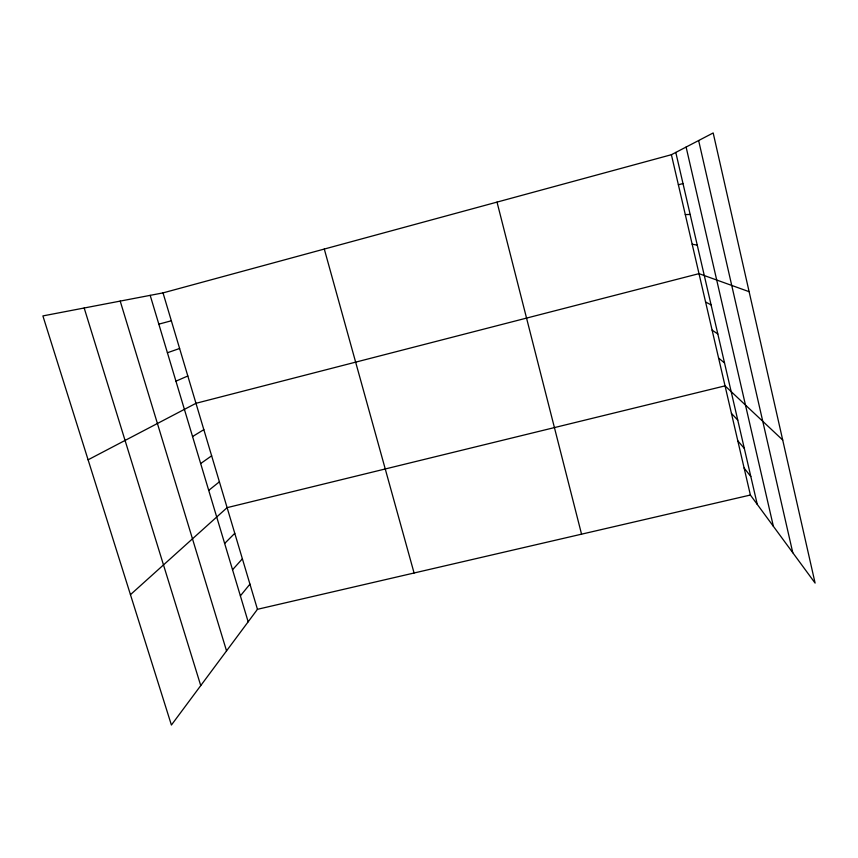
<?xml version="1.0" encoding="UTF-8"?>
<svg xmlns="http://www.w3.org/2000/svg" width="858" height="858" viewBox="0 0 858 858"><rect width="100%" height="100%" fill="white"/><g stroke="black" fill="none" stroke-linecap="round" stroke-linejoin="round"><path stroke-width="1.29" d="M750.385 495.034L257.454 609.309L171.407 725.042L42.9 315.916L163.02 292.889L671.396 154.708L713.18 132.958L815.1 583.086L750.385 495.034L671.396 154.708M240.379 595.87L249.946 584.137M232.539 569.766L242.385 558.805M224.646 543.479L234.77 533.311M130.448 594.669L227.113 507.646L725.042 385.864L782.71 440.036M208.708 490.379L219.401 481.81M200.665 463.556L211.647 455.812M192.557 436.55L203.839 429.644M88.095 459.802L195.978 403.303L699.002 273.648L749.12 291.688M175.933 381.166L187.816 375.986M167.407 352.756L179.612 348.477M158.827 324.152L171.343 320.774M678.378 184.77L682.989 183.548M685.295 214.607L690.143 214.446M692.17 244.23L697.243 245.109M705.576 301.995L711.078 304.88M712.108 330.137L717.824 333.987M718.596 358.097L724.506 362.902M731.445 413.438L737.751 420.098M737.794 440.819L744.304 448.402M744.111 468.018L750.804 476.501M84.181 308.001L200.74 685.585M120.206 301.094L226.544 650.89M150.182 295.345L248.166 621.814M163.02 292.889L257.454 609.309M324.292 249.056L414.082 573.005M497.018 202.102L581.552 534.169M675.793 152.424L757.271 504.397M686.11 147.05L773.38 526.319M698.637 140.53L792.781 552.724"/></g></svg>
